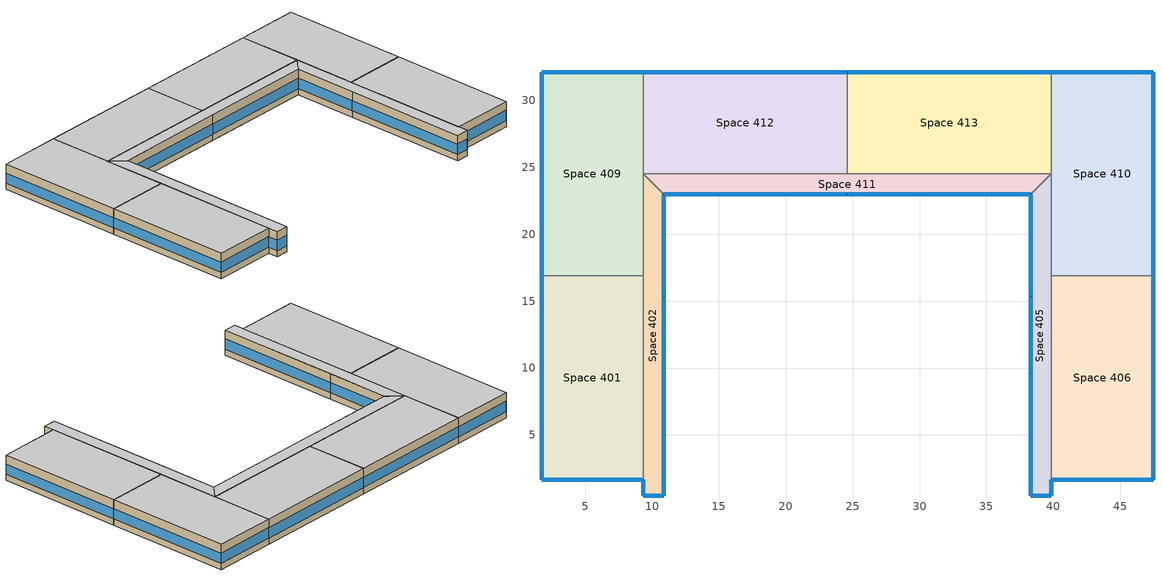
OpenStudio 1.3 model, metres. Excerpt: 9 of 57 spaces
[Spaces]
Space 401
 floor to Space 301: 9.35,16.89 9.35,1.65 1.73,1.65 1.73,16.89 z9.14
 wall outside: 1.73,16.89 1.73,1.65 9.35,1.65 z9.14:12.19
 wall to Space 409: 9.35,16.89 1.73,16.89 z9.14:12.19
 wall to Space 402: 9.35,1.65 9.35,16.89 z9.14:12.19
 window: 1.76,1.65 9.33,1.65 / 1.73,16.87 1.73,1.68 z9.9:11.13
 ceiling to Space 501: 9.35,1.65 9.35,16.89 1.73,16.89 1.73,1.65 z12.19
Space 402
 floor to Space 302: 9.35,24.51 10.88,22.99 10.88,1.65 9.35,1.65 z9.14; 10.88,1.65 10.88,0.43 9.35,0.43 9.35,1.65 z9.14
 wall outside: 9.35,1.65 9.35,0.43 10.88,0.43 10.88,15.37 10.88,22.99 z9.14:12.19
 wall to Space 409: 9.35,24.51 9.35,16.89 z9.14:12.19
 wall to Space 411: 10.88,22.99 9.35,24.51 z9.14:12.19
 window: 10.88,15.4 10.88,22.96 / 10.88,0.46 10.88,15.34 z9.9:11.13; 9.38,0.43 10.85,0.43 z9.9:11.17; 9.35,1.63 9.35,0.46 z9.9:11.18
 ceiling to Space 502: 10.88,0.43 10.88,22.99 9.35,24.51 9.35,0.43 z12.19
Space 405
 floor to Space 305: 39.83,24.51 39.83,1.65 38.31,1.65 38.31,22.99 z9.14; 39.83,1.65 39.83,0.43 38.31,0.43 38.31,1.65 z9.14
 wall outside: 38.31,22.99 38.31,15.37 38.31,0.43 39.83,0.43 39.83,1.65 z9.14:12.19
 wall to Space 411: 39.83,24.51 38.31,22.99 z9.14:12.19
 wall to Space 410: 39.83,16.89 39.83,24.51 z9.14:12.19
 wall to Space 406: 39.83,1.65 39.83,16.89 z9.14:12.19
 window: 38.34,0.43 39.81,0.43 z9.9:11.17; 38.31,15.34 38.31,0.46 / 38.31,22.96 38.31,15.4 z9.9:11.13; 39.83,0.46 39.83,1.63 z9.9:11.18
 ceiling to Space 505: 39.83,0.43 39.83,24.51 38.31,22.99 38.31,0.43 z12.19
Space 406
 floor to Space 306: 47.45,16.89 47.45,1.65 39.83,1.65 39.83,16.89 z9.14
 wall outside: 39.83,1.65 47.45,1.65 47.45,16.89 z9.14:12.19
 wall to Space 410: 47.45,16.89 39.83,16.89 z9.14:12.19
 window: 39.86,1.65 47.43,1.65 / 47.45,1.68 47.45,16.87 z9.9:11.13
 ceiling to Space 506: 47.45,1.65 47.45,16.89 39.83,16.89 39.83,1.65 z12.19
Space 409
 floor to Space 309: 9.35,32.13 9.35,16.89 1.73,16.89 1.73,32.13 z9.14
 wall outside: 9.35,32.13 1.73,32.13 1.73,16.89 z9.14:12.19
 wall to Space 412: 9.35,24.51 9.35,32.13 z9.14:12.19
 window: 1.73,32.11 1.73,16.92 / 9.33,32.13 1.76,32.13 z9.9:11.13
 ceiling to Space 509: 9.35,16.89 9.35,32.13 1.73,32.13 1.73,16.89 z12.19
Space 410
 floor to Space 310: 47.45,32.13 47.45,16.89 39.83,16.89 39.83,32.13 z9.14
 wall outside: 47.45,16.89 47.45,32.13 39.83,32.13 z9.14:12.19
 wall to Space 413: 39.83,32.13 39.83,24.51 z9.14:12.19
 window: 47.43,32.13 39.86,32.13 / 47.45,16.92 47.45,32.11 z9.9:11.13
 ceiling to Space 510: 47.45,16.89 47.45,32.13 39.83,32.13 39.83,16.89 z12.19
Space 411
 floor to Space 311: 39.83,24.51 38.31,22.99 10.88,22.99 9.35,24.51 z9.14
 wall outside: 10.88,22.99 24.59,22.99 38.31,22.99 z9.14:12.19
 wall to Space 413: 39.83,24.51 24.59,24.51 z9.14:12.19
 wall to Space 412: 24.59,24.51 9.35,24.51 z9.14:12.19
 window: 24.62,22.99 38.29,22.99 / 10.9,22.99 24.57,22.99 z9.9:11.13
 ceiling to Space 511: 38.31,22.99 39.83,24.51 9.35,24.51 10.88,22.99 z12.19
Space 412
 floor to Space 312: 24.59,32.13 24.59,24.51 9.35,24.51 9.35,32.13 z9.14
 wall outside: 24.59,32.13 9.35,32.13 z9.14:12.19
 wall to Space 413: 24.59,24.51 24.59,32.13 z9.14:12.19
 window: 24.57,32.13 9.38,32.13 z9.9:11.13
 ceiling to Space 512: 24.59,24.51 24.59,32.13 9.35,32.13 9.35,24.51 z12.19
Space 413
 floor to Space 313: 39.83,32.13 39.83,24.51 24.59,24.51 24.59,32.13 z9.14
 wall outside: 39.83,32.13 24.59,32.13 z9.14:12.19
 window: 39.81,32.13 24.62,32.13 z9.9:11.13
 ceiling to Space 513: 39.83,24.51 39.83,32.13 24.59,32.13 24.59,24.51 z12.19
[SizingPeriod:DesignDay] Barometric Pressure {Pa}=98934; Sky Clearness=0; Rain Indicator=0; Snow Indicator=0; Day of Month=21; Daylight Saving Time Indicator=0; Dry-Bulb Temperature Range Modifier Type=DefaultMultipliers
Name | Maximum Dry-Bulb Temperature {C} | Daily Dry-Bulb Temperature Range {deltaC} | Humidity Indicating Conditions at Maximum Dry-Bulb {BasedOnField A3} | Wind Speed {m/s} | Wind Direction {deg} | Month | Day Type | Humidity Indicating Type | Solar Model Indicator | ASHRAE Taub | ASHRAE Taud
Chicago Ohare Intl Ap Ann Clg .4% Condns Enth=>MDB | 31.4 | 10.5 | 79200 | 5.2 | 230 | 7 | SummerDesignDay | Enthalpy | ASHRAETau | 0.455 | 2.05
Chicago Ohare Intl Ap Ann Htg 99.6% Condns DB | -20 | 0 | -20 | 4.9 | 270 | 1 | WinterDesignDay | Wetbulb | ASHRAEClearSky
Chicago Ohare Intl Ap Ann Hum_n 99.6% Condns DP=>MCDB | -19.2 | 0 | -25.7 | 4.9 | 270 | 1 | WinterDesignDay | Dewpoint | ASHRAEClearSky
[Schedule:Day]
LargeHotel Bldg Occ Rule 2 Day Schedule: 6, 0, 0.9, 7, 0, 0.7, 9, 0, 0.5, 17, 0, 0.3, 18, 0, 0.5, 21, 0, 0.6, 24, 0, 0.7
LargeHotel Bldg Equip Rule 1 Day Schedule: 2, 0, 0.4, 6, 0, 0.3, 7, 0, 0.4, 9, 0, 0.5, 13, 0, 0.4, 18, 0, 0.3, 19, 0, 0.6, 20, 0, 0.8, 21, 0, 0.9, 22, 0, 0.7, 23, 0, 0.6, 24, 0, 0.4
LargeHotel Bldg Equip Rule 2 Day Schedule: 2, 0, 0.3, 6, 0, 0.2, 8, 0, 0.4, 10, 0, 0.5, 11, 0, 0.4, 18, 0, 0.35, 19, 0, 0.7, 22, 0, 0.8, 23, 0, 0.7, 24, 0, 0.4
